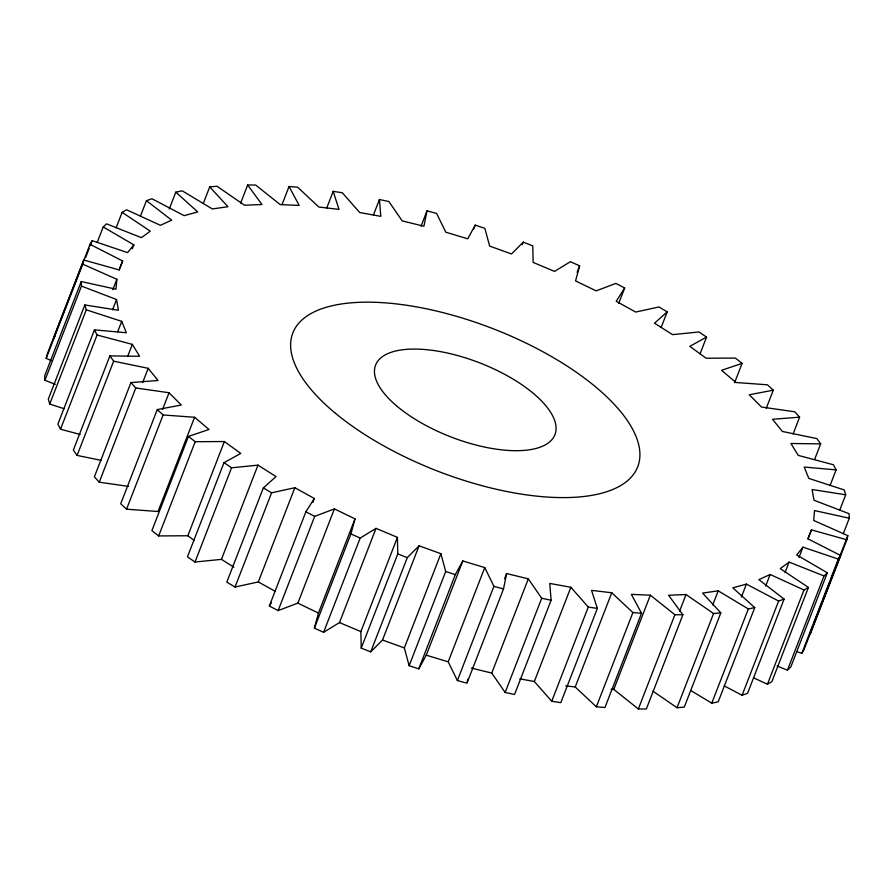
<?xml version="1.0" encoding="UTF-8"?>
<svg xmlns="http://www.w3.org/2000/svg" width="894" height="894" viewBox="0 0 894 894"><rect width="100%" height="100%" fill="white"/><g stroke="black" fill="none" stroke-linecap="round" stroke-linejoin="round"><path stroke-width="1.34" d="M97.211 242.464L103.212 226.975L133.854 244.844L127.585 252.622L92.183 240.665L90.015 244.33L122.646 260.981L119.058 269.887L83.701 260.009L82.729 264.143L116.846 279.308L115.996 289.209L81.242 281.554L44.7 375.782L44.935 380.308L55.316 384.297M618.659 303.468L624.671 287.98L615.865 283.409L596.142 290.874L575.546 280.906L579.614 265.864L570.394 261.696L554.515 271.407L533.137 262.411L532.768 245.872L523.269 242.162L511.491 253.963L489.655 246.085L484.85 228.305L475.228 225.12L467.73 238.821L445.793 232.183L436.618 213.442L427.03 210.828L423.935 226.216L402.244 220.93L388.845 201.519L379.436 199.518L373.435 215.007M467.227 681.899L467.741 679.328M275.352 591.381L258.31 581.938L235.044 587.034L226.797 582.15L263.339 487.923L271.597 492.817L294.852 487.711L314.33 498.506L305.882 511.804L269.329 606.02L278.135 610.591L314.688 516.363L334.412 508.898L355.007 518.866L318.454 613.094L314.386 628.136L323.606 632.304L360.159 538.076L376.028 528.365L397.417 537.361L360.863 631.589L361.232 648.128L370.731 651.838L407.284 557.61L419.062 545.809L440.887 553.688L404.345 647.915L409.15 665.695L418.772 668.88L426.27 655.179L448.207 661.817L457.382 680.558L466.97 683.172L503.512 588.956L506.607 573.557L528.309 578.843L541.697 598.254L551.106 600.265L514.564 694.482L505.155 692.481L491.756 673.07L471.417 668.109M51.237 360.606L46.186 358.36L47.159 354.225L83.701 260.009M811.026 630.896L810.299 633.991L846.841 539.775L847.814 535.64L813.708 520.464L814.546 510.575L849.3 518.218L843.288 533.707M314.386 628.136L350.929 533.908L355.007 518.866M90.015 244.33L53.472 338.558L55.093 335.809M46.186 358.36L82.729 264.143M85.668 257.438L89.176 248.409M90.182 245.828L92.183 240.665M44.935 380.308L81.477 286.091L81.242 281.554M81.477 286.091L116.533 299.535L118.444 310.263L84.841 304.966L48.298 399.193L49.74 404.054L64.178 408.748M116.119 227.836L122.132 212.347L126.557 209.777L160.384 225.299L171.693 220.136L146.448 200.681L140.436 216.169M49.74 404.054L86.282 309.827L84.841 304.966M86.282 309.827L121.729 321.348L126.356 332.736L94.44 329.875L57.898 424.102L60.513 429.221L80.114 434.439M119.137 270.022L122.646 260.981M112.834 289.634L116.846 279.308M60.513 429.221L97.066 334.993L94.44 329.875M132.346 248.722L133.854 244.844M112.532 309.86L116.533 299.535M117.717 331.674L121.729 321.348M97.066 334.993L132.334 344.391L139.62 356.27L109.895 355.89L73.342 450.118L77.108 455.404L101.022 460.343M169.29 208.928L175.805 192.154L182.22 190.835L212.347 208.95L227.97 206.704L209.721 186.902L203.206 203.676M77.108 455.404L113.65 361.176L109.895 355.89M127.831 356.013L132.334 344.391M113.65 361.176L148.192 368.317L158.014 380.486L130.937 382.598L94.395 476.826L99.234 482.201L128.512 486.392M99.234 482.201L135.776 387.974L130.937 382.598M142.682 382.52L148.192 368.317M157.266 409.586L120.712 503.814L126.557 509.189L158.037 511.502L194.59 417.274L163.11 414.961L157.266 409.586L181.258 405.016L169.055 392.745L135.776 387.974M240.654 203.083L247.66 185.002L255.662 185.036L280.202 204.592L299.166 205.419L289.041 186.5L297.646 187.204L318.789 207.017L338.982 209.386L333.194 191.361L342.279 192.735L359.679 212.504L380.788 216.359L379.436 199.518M162.54 409.519L169.055 392.745M126.557 509.189L163.11 414.961M194.59 417.274L208.984 429.466L188.444 436.417L151.902 530.634L158.651 535.931L187.841 535.763L194.378 540.524M282.035 204.57L289.041 186.5M158.651 535.931L195.205 441.703L224.383 441.535L240.743 453.437L223.992 462.667L187.449 556.884L195.004 562.024L221.444 559.365L233.859 567.221M187.841 535.763L224.383 441.535M326.69 208.146L333.194 191.361M195.004 562.024L231.557 467.797L257.986 465.137L276.045 476.58L263.339 487.923M221.444 559.365L257.986 465.137M235.044 587.034L271.597 492.817M258.31 581.938L294.852 487.711M312.833 502.372L314.33 498.506M421.018 226.316L427.03 210.828M278.135 610.591L297.858 603.126L334.412 508.898M473.731 228.987L475.228 225.12M323.606 632.304L339.485 622.593L376.028 528.365M361.232 648.128L397.785 553.911L397.417 537.361M522.264 244.744L523.269 242.162M370.731 651.838L382.509 640.037L419.062 545.809M409.15 665.695L445.704 571.467L440.887 553.688M418.772 668.88L455.314 574.663L462.813 560.951L484.749 567.589L493.924 586.33L457.382 680.558M426.27 655.179L462.813 560.951M577.111 272.324L579.614 265.864M448.207 661.817L484.749 567.589M504.607 578.72L506.607 573.557M491.756 673.07L528.309 578.843M505.155 692.481L541.697 598.254M661.191 327.338L667.203 311.85L658.956 306.966L635.69 312.062L616.212 301.278L624.671 287.98M565.79 685.877L575.211 686.983L596.354 706.796L604.959 707.5L641.512 613.273L632.896 612.569L611.764 592.756L591.56 590.386L597.348 608.412L560.806 702.639L551.721 701.265L534.321 681.496L570.864 587.28L549.754 583.424L551.106 600.265M551.721 701.265L588.274 607.048L570.864 587.28M700.047 353.89L706.551 337.116L698.996 331.976L672.556 334.635L654.497 323.203L667.203 311.85M575.211 686.983L611.764 592.756M596.354 706.796L632.896 612.569M613.798 689.408L650.351 595.192L674.892 614.737L682.882 614.77L646.34 708.998L638.338 708.964L613.798 689.408L611.094 689.296M734.589 382.721L742.098 363.366L735.349 358.069L706.159 358.237L689.799 346.336L706.551 337.116M638.338 708.964L674.892 614.737M679.507 611.328L686.011 594.544L713.568 613.519L720.832 612.871L684.279 707.098L677.015 707.746L652.911 691.14M766.27 408.267L773.288 390.186L767.443 384.811L735.963 382.498L721.57 370.317L742.098 363.366M712.697 605.026L718.206 590.833L748.334 608.937L754.748 607.618L718.195 701.846L711.78 703.165L690.928 690.626M677.015 707.746L713.568 613.519M793.101 433.948L799.605 417.174L794.766 411.799L761.498 407.038L749.284 394.757L773.288 390.186M741.394 597.013L746.401 584.106L778.629 601.047L784.094 599.092L758.861 579.647L770.159 574.473L803.985 589.995L808.422 587.425L780.261 568.618L789.111 562.091L824.011 575.937L827.33 572.797L796.699 554.928L802.968 547.15L838.371 559.108L840.528 555.442L807.897 538.791L811.484 529.885L846.841 539.775M711.78 703.165L748.334 608.937M765.655 586.095L770.159 574.473M814.646 459.371L820.658 443.882L816.892 438.596L782.351 431.456L772.528 419.286L799.605 417.174M785.111 572.417L789.111 562.091M724.174 685.866L742.087 695.275L778.629 601.047M798.957 557.476L802.968 547.15M784.094 599.092L747.552 693.319L742.087 695.275M807.986 538.914L811.484 529.885M830.101 485.386L836.102 469.898L833.487 464.779L798.219 455.381L790.922 443.502L820.658 443.882M753.664 677.898L767.443 684.223L803.985 589.995M808.422 587.425L771.868 681.653L767.443 684.223M839.689 510.295L845.702 494.807L844.26 489.946L808.824 478.424L804.187 467.037L836.102 469.898M777.121 666.064L787.458 670.165L824.011 575.937M827.33 572.797L790.788 667.025L787.458 670.165M796.576 651.558L801.817 653.335L838.371 559.108M811.271 629.857L812.769 625.99M813.775 623.409L817.272 614.368M818.278 611.787L821.787 602.757M822.782 600.176L829.788 582.106M830.794 579.524L834.303 570.484M835.298 567.902L847.814 535.64M840.528 555.442L803.985 649.67L801.817 653.335M269.329 606.02L271.441 602.701M103.212 226.975L106.542 223.835L141.431 237.681L150.281 231.155L122.132 212.347M146.448 200.681L151.913 198.725L184.153 215.666L197.719 211.934L175.805 192.154M746.401 584.106L732.823 587.839L754.748 607.618M718.206 590.833L702.572 593.068L720.832 612.871M209.721 186.902L216.985 186.254L244.531 205.229L261.964 204.525L247.66 185.002M686.011 594.544L668.589 595.248L682.882 614.77M650.351 595.192L631.387 594.354L641.512 613.273M588.274 607.048L597.348 608.412M845.702 494.807L812.098 489.51L814.009 500.238L849.065 513.692L849.3 518.218M519.805 678.848L534.321 681.496M493.924 586.33L503.512 588.956M445.704 571.467L455.314 574.663M382.509 640.037L404.345 647.915M397.785 553.911L407.284 557.61M339.485 622.593L360.863 631.589M350.929 533.908L360.159 538.076M297.858 603.126L318.454 613.094M305.882 511.804L314.688 516.363M223.992 462.667L231.557 467.797M188.444 436.417L195.205 441.703M334.669 412.648A184.957 76.403 21.2 0 0 630.985 477.407A184.957 76.403 21.2 0 0 430.17 309.603A184.957 76.403 21.2 0 0 334.669 412.648M397.361 406.524A96.183 39.727 21.2 0 0 551.442 440.194A96.183 39.727 21.2 0 0 447.022 352.94A96.183 39.727 21.2 0 0 397.361 406.524"/></g></svg>
